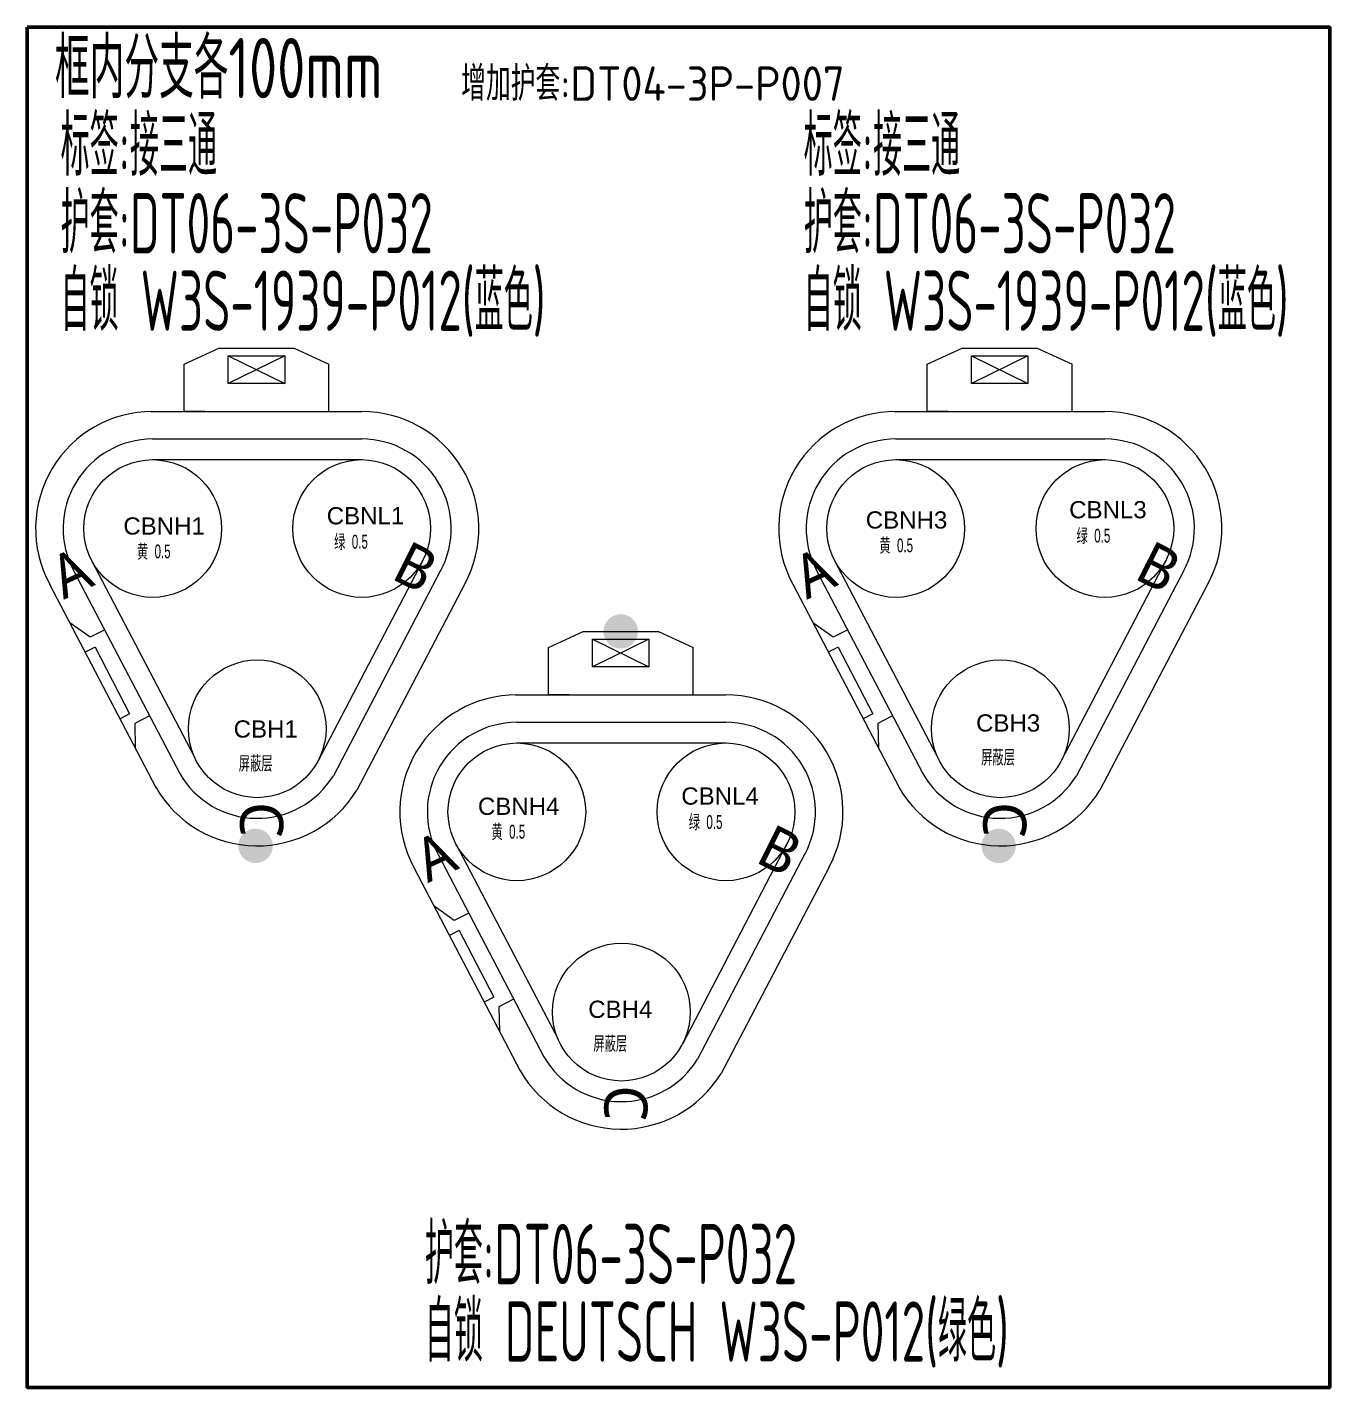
# Model space of a CAD drawing. Header units: millimetres. Extents: x 1762 to 3573, y 2019 to 2959.
# Drawn here: x 2611.9 to 2687.6, y 2725.6 to 2804.5 of the extents above; entities that cross this region are included whole.
import ezdxf

# ---------------------------------------------------------------- set-up
doc = ezdxf.new("R2010")
doc.units = ezdxf.units.MM
for name, color, linetype, lineweight in [('1轮廓实线层', 7, 'Continuous', 50), ('AM60', 3, 'Continuous', 25), ('护套层', 3, 'Continuous', 0)]:
    doc.layers.add(name, color=color, linetype=linetype, lineweight=lineweight)
doc.layers.add('孔名层', color=1, linetype='Continuous')
doc.layers.add('线色线径', color=1, linetype='Continuous')
doc.styles.add('ISO Proportional', font='isocp.shx', dxfattribs={"bigfont": 'gbcbig.shx'})
doc.styles.get("Standard").update_dxf_attribs({"font": 'arial.ttf'})
doc.styles.add('TH_GBDIM', font='gbenor.shx', dxfattribs={"width": 0.8, "bigfont": 'gbcbig.shx'})
doc.styles.add('孔名字体', font='', dxfattribs={"height": 5, "bigfont": 'gbcbig.shx'})
doc.styles.add('技术要求及剖视用', font='gbenor.shx', dxfattribs={"width": 0.7, "bigfont": 'gbcbig.shx'})
doc.styles.get('孔名字体').set_extended_font_data('Microsoft YaHei')

# ---------------------------------------------------------------- blocks, each defined once
blk = doc.blocks.new('DT06-3S-P032-Out21521105156')
for p, q in [((-29.331, -14.824), (-27.311, -13.897)), ((-27.311, -13.897), (-22.939, -13.897)), ((-22.939, -13.897), (-20.92, -14.824)), ((-29.331, -17.579), (-29.331, -14.824)), ((-23.486, -14.346), (-26.765, -15.946)), ((-26.765, -14.346), (-23.486, -15.946)), ((-20.92, -17.579), (-20.92, -14.824)), ((-31.239, -17.579), (-19.012, -17.579)), ((-28.122, -17.579), (-29.331, -17.579)), ((-22.129, -17.579), (-20.92, -17.579)), ((-31.164, -19.178), (-19.012, -19.178)), ((-31.164, -20.378), (-18.998, -20.378)), ((-34.711, -26.227), (-28.765, -37.586)), ((-15.473, -26.238), (-21.543, -37.862)), ((-14.43, -26.819), (-20.66, -38.735)), ((-37.145, -27.612), (-30.969, -39.423)), ((-35.738, -26.851), (-29.591, -38.61)), ((-13.024, -27.581), (-19.297, -39.573)), ((-34.8, -30.697), (-35.976, -29.849)), ((-33.947, -30.255), (-34.8, -30.697)), ((-34.507, -31.261), (-35.083, -31.556)), ((-34.507, -31.261), (-32.498, -35.136)), ((-32.498, -35.136), (-33.057, -35.432)), ((-31.354, -35.258), (-32.206, -35.7)), ((-32.206, -35.7), (-32.17, -37.128))]:
    blk.add_line(p, q)
blk.add_lwpolyline([(-26.765, -14.346), (-23.486, -14.346), (-23.486, -15.946), (-26.765, -15.946)], close=True)
for centre in [(-31.164, -24.378), (-19.012, -24.378), (-25.088, -36.01)]:
    blk.add_circle(centre, 4)
for centre, radius, start, end in [((-31.164, -24.378), 6.799, 90, 208.40246), ((-19.012, -24.378), 6.799, 331.59754, 90), ((-31.164, -24.378), 5.2, 90, 208.40246), ((-19.012, -24.378), 5.2, 331.59754, 90), ((-25.088, -36.01), 5.2, 210, 328.40246), ((-25.088, -36.01), 6.799, 210, 328.40246)]:
    blk.add_arc(centre, radius, start, end)
at = {"layer": '孔名层', "style": '孔名字体'}
for s, rotation, p in [('B', 333.35123, (-17.398, -27.251)), ('A', 24.85285, (-36.334, -28.519)), ('C', 268.55868, (-26.043, -40.227))]:
    blk.add_text(s, height=2.5, rotation=rotation, dxfattribs=at).set_placement(p)
at = {"layer": '护套层', "style": '技术要求及剖视用', "width": 0.67}
for tag, p, flags in [('备注', (11.427, 11.354), 8), ('标号', (11.427, 7.354), 8), ('功能', (10.927, 3.354), 8), ('英文功能', (10.927, -0.646), 8), ('编号', (-0.073, -4.646), 8), ('护套号', (10.927, -4.646), 8), ('颜色', (31.927, -4.646), 9), ('厂家', (33.927, -4.646), 9), ('端子', (35.927, -4.646), 9), ('统计到BOM', (31.927, -6.646), 9), ('客户代号', (-0.073, -8.646), 8), ('配件', (10.927, -8.646), 8), ('配置', (31.927, -8.646), 9), ('编码', (33.927, -8.646), 9), ('防水栓', (35.927, -8.646), 9), ('工序', (31.927, -10.646), 9), ('工位', (33.927, -10.646), 9), ('设计软件', (38.687, -10.646), 9), ('附件', (10.927, -12.646), 8), ('视图', (31.927, -12.646), 9), ('方向', (33.927, -12.646), 9), ('盲栓', (35.927, -12.646), 9)]:
    blk.add_attdef(tag, p, '', height=3.5, dxfattribs=dict(at, flags=flags))
blk = doc.blocks.new('DT06-3S-P032-Out21521105310')
for p, q in [((-29.331, -14.824), (-27.311, -13.897)), ((-27.311, -13.897), (-22.939, -13.897)), ((-22.939, -13.897), (-20.92, -14.824)), ((-29.331, -17.579), (-29.331, -14.824)), ((-23.486, -14.346), (-26.765, -15.946)), ((-26.765, -14.346), (-23.486, -15.946)), ((-20.92, -17.579), (-20.92, -14.824)), ((-31.239, -17.579), (-19.012, -17.579)), ((-28.122, -17.579), (-29.331, -17.579)), ((-22.129, -17.579), (-20.92, -17.579)), ((-31.164, -19.178), (-19.012, -19.178)), ((-31.164, -20.378), (-18.998, -20.378)), ((-34.711, -26.227), (-28.765, -37.586)), ((-15.473, -26.238), (-21.543, -37.862)), ((-14.43, -26.819), (-20.66, -38.735)), ((-37.145, -27.612), (-30.969, -39.423)), ((-35.738, -26.851), (-29.591, -38.61)), ((-13.024, -27.581), (-19.297, -39.573)), ((-34.8, -30.697), (-35.976, -29.849)), ((-33.947, -30.255), (-34.8, -30.697)), ((-34.507, -31.261), (-35.083, -31.556)), ((-34.507, -31.261), (-32.498, -35.136)), ((-32.498, -35.136), (-33.057, -35.432)), ((-31.354, -35.258), (-32.206, -35.7)), ((-32.206, -35.7), (-32.17, -37.128))]:
    blk.add_line(p, q)
blk.add_lwpolyline([(-26.765, -14.346), (-23.486, -14.346), (-23.486, -15.946), (-26.765, -15.946)], close=True)
for centre in [(-31.164, -24.378), (-19.012, -24.378), (-25.088, -36.01)]:
    blk.add_circle(centre, 4)
for centre, radius, start, end in [((-31.164, -24.378), 6.799, 90, 208.40246), ((-19.012, -24.378), 6.799, 331.59754, 90), ((-31.164, -24.378), 5.2, 90, 208.40246), ((-19.012, -24.378), 5.2, 331.59754, 90), ((-25.088, -36.01), 5.2, 210, 328.40246), ((-25.088, -36.01), 6.799, 210, 328.40246)]:
    blk.add_arc(centre, radius, start, end)
at = {"layer": '孔名层', "style": '孔名字体'}
for s, rotation, p in [('B', 333.35123, (-17.398, -27.251)), ('A', 24.85285, (-36.334, -28.519)), ('C', 268.55868, (-26.043, -40.227))]:
    blk.add_text(s, height=2.5, rotation=rotation, dxfattribs=at).set_placement(p)
at = {"layer": '护套层', "style": '技术要求及剖视用', "width": 0.67}
for tag, p, flags in [('备注', (11.427, 11.354), 8), ('标号', (11.427, 7.354), 8), ('功能', (10.927, 3.354), 8), ('英文功能', (10.927, -0.646), 8), ('编号', (-0.073, -4.646), 8), ('护套号', (10.927, -4.646), 8), ('颜色', (31.927, -4.646), 9), ('厂家', (33.927, -4.646), 9), ('端子', (35.927, -4.646), 9), ('统计到BOM', (31.927, -6.646), 9), ('客户代号', (-0.073, -8.646), 8), ('配件', (10.927, -8.646), 8), ('配置', (31.927, -8.646), 9), ('编码', (33.927, -8.646), 9), ('防水栓', (35.927, -8.646), 9), ('工序', (31.927, -10.646), 9), ('工位', (33.927, -10.646), 9), ('设计软件', (38.687, -10.646), 9), ('附件', (10.927, -12.646), 8), ('视图', (31.927, -12.646), 9), ('方向', (33.927, -12.646), 9), ('盲栓', (35.927, -12.646), 9)]:
    blk.add_attdef(tag, p, '', height=3.5, dxfattribs=dict(at, flags=flags))

msp = doc.modelspace()

# ---------------------------------------------------------------- hatches: boundary and pattern name
at = {"layer": '护套层'}
h = msp.add_hatch(color=256, dxfattribs=at)
edge = h.paths.add_edge_path()
edge.add_arc((2646.368, 2769.453), 1, 0, 360)
h = msp.add_hatch(color=256, dxfattribs=at)
edge = h.paths.add_edge_path()
edge.add_arc((2625.15, 2756.998), 1, 0, 360)
h = msp.add_hatch(color=256, dxfattribs=at)
edge = h.paths.add_edge_path()
edge.add_arc((2668.321, 2756.998), 1, 0, 360)

# ---------------------------------------------------------------- linework, layer by layer
at = {"layer": '1轮廓实线层', "color": 2}
msp.add_lwpolyline([(2611.881, 2804.547), (2687.562, 2804.547), (2687.562, 2725.543), (2611.881, 2725.543)], close=True, dxfattribs=at)

# ---------------------------------------------------------------- block references
at = {"layer": '护套层'}
ref = msp.add_blockref('DT06-3S-P032-Out21521105156', (2650.333, 2799.807), dxfattribs=at)
ref.add_attrib('功能', '标签:接三通', (2613.824, 2795.91), dxfattribs={"height": 3.5, "style": '技术要求及剖视用', "width": 0.67})
ref.add_attrib('护套号', '护套:DT06-3S-P032', (2613.824, 2791.41), dxfattribs={"height": 3.5, "style": '技术要求及剖视用', "width": 0.67})
ref.add_attrib('附件', '自锁 W3S-1939-P012(蓝色)', (2613.824, 2786.91), dxfattribs={"height": 3.5, "style": '技术要求及剖视用', "width": 0.67})
ref = msp.add_blockref('DT06-3S-P032-Out21521105156', (2693.504, 2799.807), dxfattribs=at)
ref.add_attrib('功能', '标签:接三通', (2656.996, 2795.909), dxfattribs={"height": 3.5, "style": '技术要求及剖视用', "width": 0.67})
ref.add_attrib('护套号', '护套:DT06-3S-P032', (2656.996, 2791.409), dxfattribs={"height": 3.5, "style": '技术要求及剖视用', "width": 0.67})
ref.add_attrib('附件', '自锁 W3S-1939-P012(蓝色)', (2656.996, 2786.909), dxfattribs={"height": 3.5, "style": '技术要求及剖视用', "width": 0.67})
ref = msp.add_blockref('DT06-3S-P032-Out21521105310', (2671.493, 2783.351), dxfattribs=at)
ref.add_attrib('护套号', '护套:DT06-3S-P032', (2634.985, 2731.541), dxfattribs={"height": 3.5, "style": '技术要求及剖视用', "width": 0.67})
ref.add_attrib('附件', '自锁 DEUTSCH W3S-P012(绿色)', (2634.985, 2727.041), dxfattribs={"height": 3.5, "style": '技术要求及剖视用', "width": 0.67})

# ---------------------------------------------------------------- texts
at = {"color": 4, "style": 'TH_GBDIM', "width": 0.8}
msp.add_text('框内分支各100mm', height=3.5, dxfattribs=at).set_placement((2613.498, 2800.42))
at = {"layer": 'AM60', "color": 6, "style": 'ISO Proportional'}
msp.add_text('增加护套:DT04-3P-P007', height=2, dxfattribs=at).set_placement((2637.093, 2800.269))
at = {"layer": 'AM60', "lineweight": 5}
for s, p in [('CBNL3', (2672.418, 2776.022)), ('CBNH1', (2617.469, 2775.076)), ('CBNL1', (2629.285, 2775.671)), ('CBNH3', (2660.602, 2775.426)), ('CBNL4', (2649.885, 2759.392)), ('CBNH4', (2638.069, 2758.796))]:
    msp.add_text(s, height=1, dxfattribs=at).set_placement(p)
at = {"layer": 'AM60', "lineweight": 5, "char_height": 1, "width": 2.90576, "attachment_point": 1}
for s, insert in [('CBH1', (2623.877, 2764.287)), ('CBH3', (2667.011, 2764.637)), ('CBH4', (2644.477, 2748.008))]:
    msp.add_mtext(s, dxfattribs=dict(at, insert=insert))
at = {"layer": '线色线径', "lineweight": 5, "width": 0.6}
for s, p in [('绿  0.5', (2672.848, 2774.613)), ('黄  0.5', (2618.256, 2773.7)), ('绿  0.5', (2629.715, 2774.263)), ('黄  0.5', (2661.389, 2774.051)), ('屏蔽层', (2667.307, 2761.75)), ('屏蔽层', (2624.174, 2761.399)), ('绿  0.5', (2650.315, 2757.983)), ('黄  0.5', (2638.855, 2757.421)), ('屏蔽层', (2644.773, 2745.12))]:
    msp.add_text(s, height=0.8, dxfattribs=at).set_placement(p)

doc.saveas('drawing.dxf')
